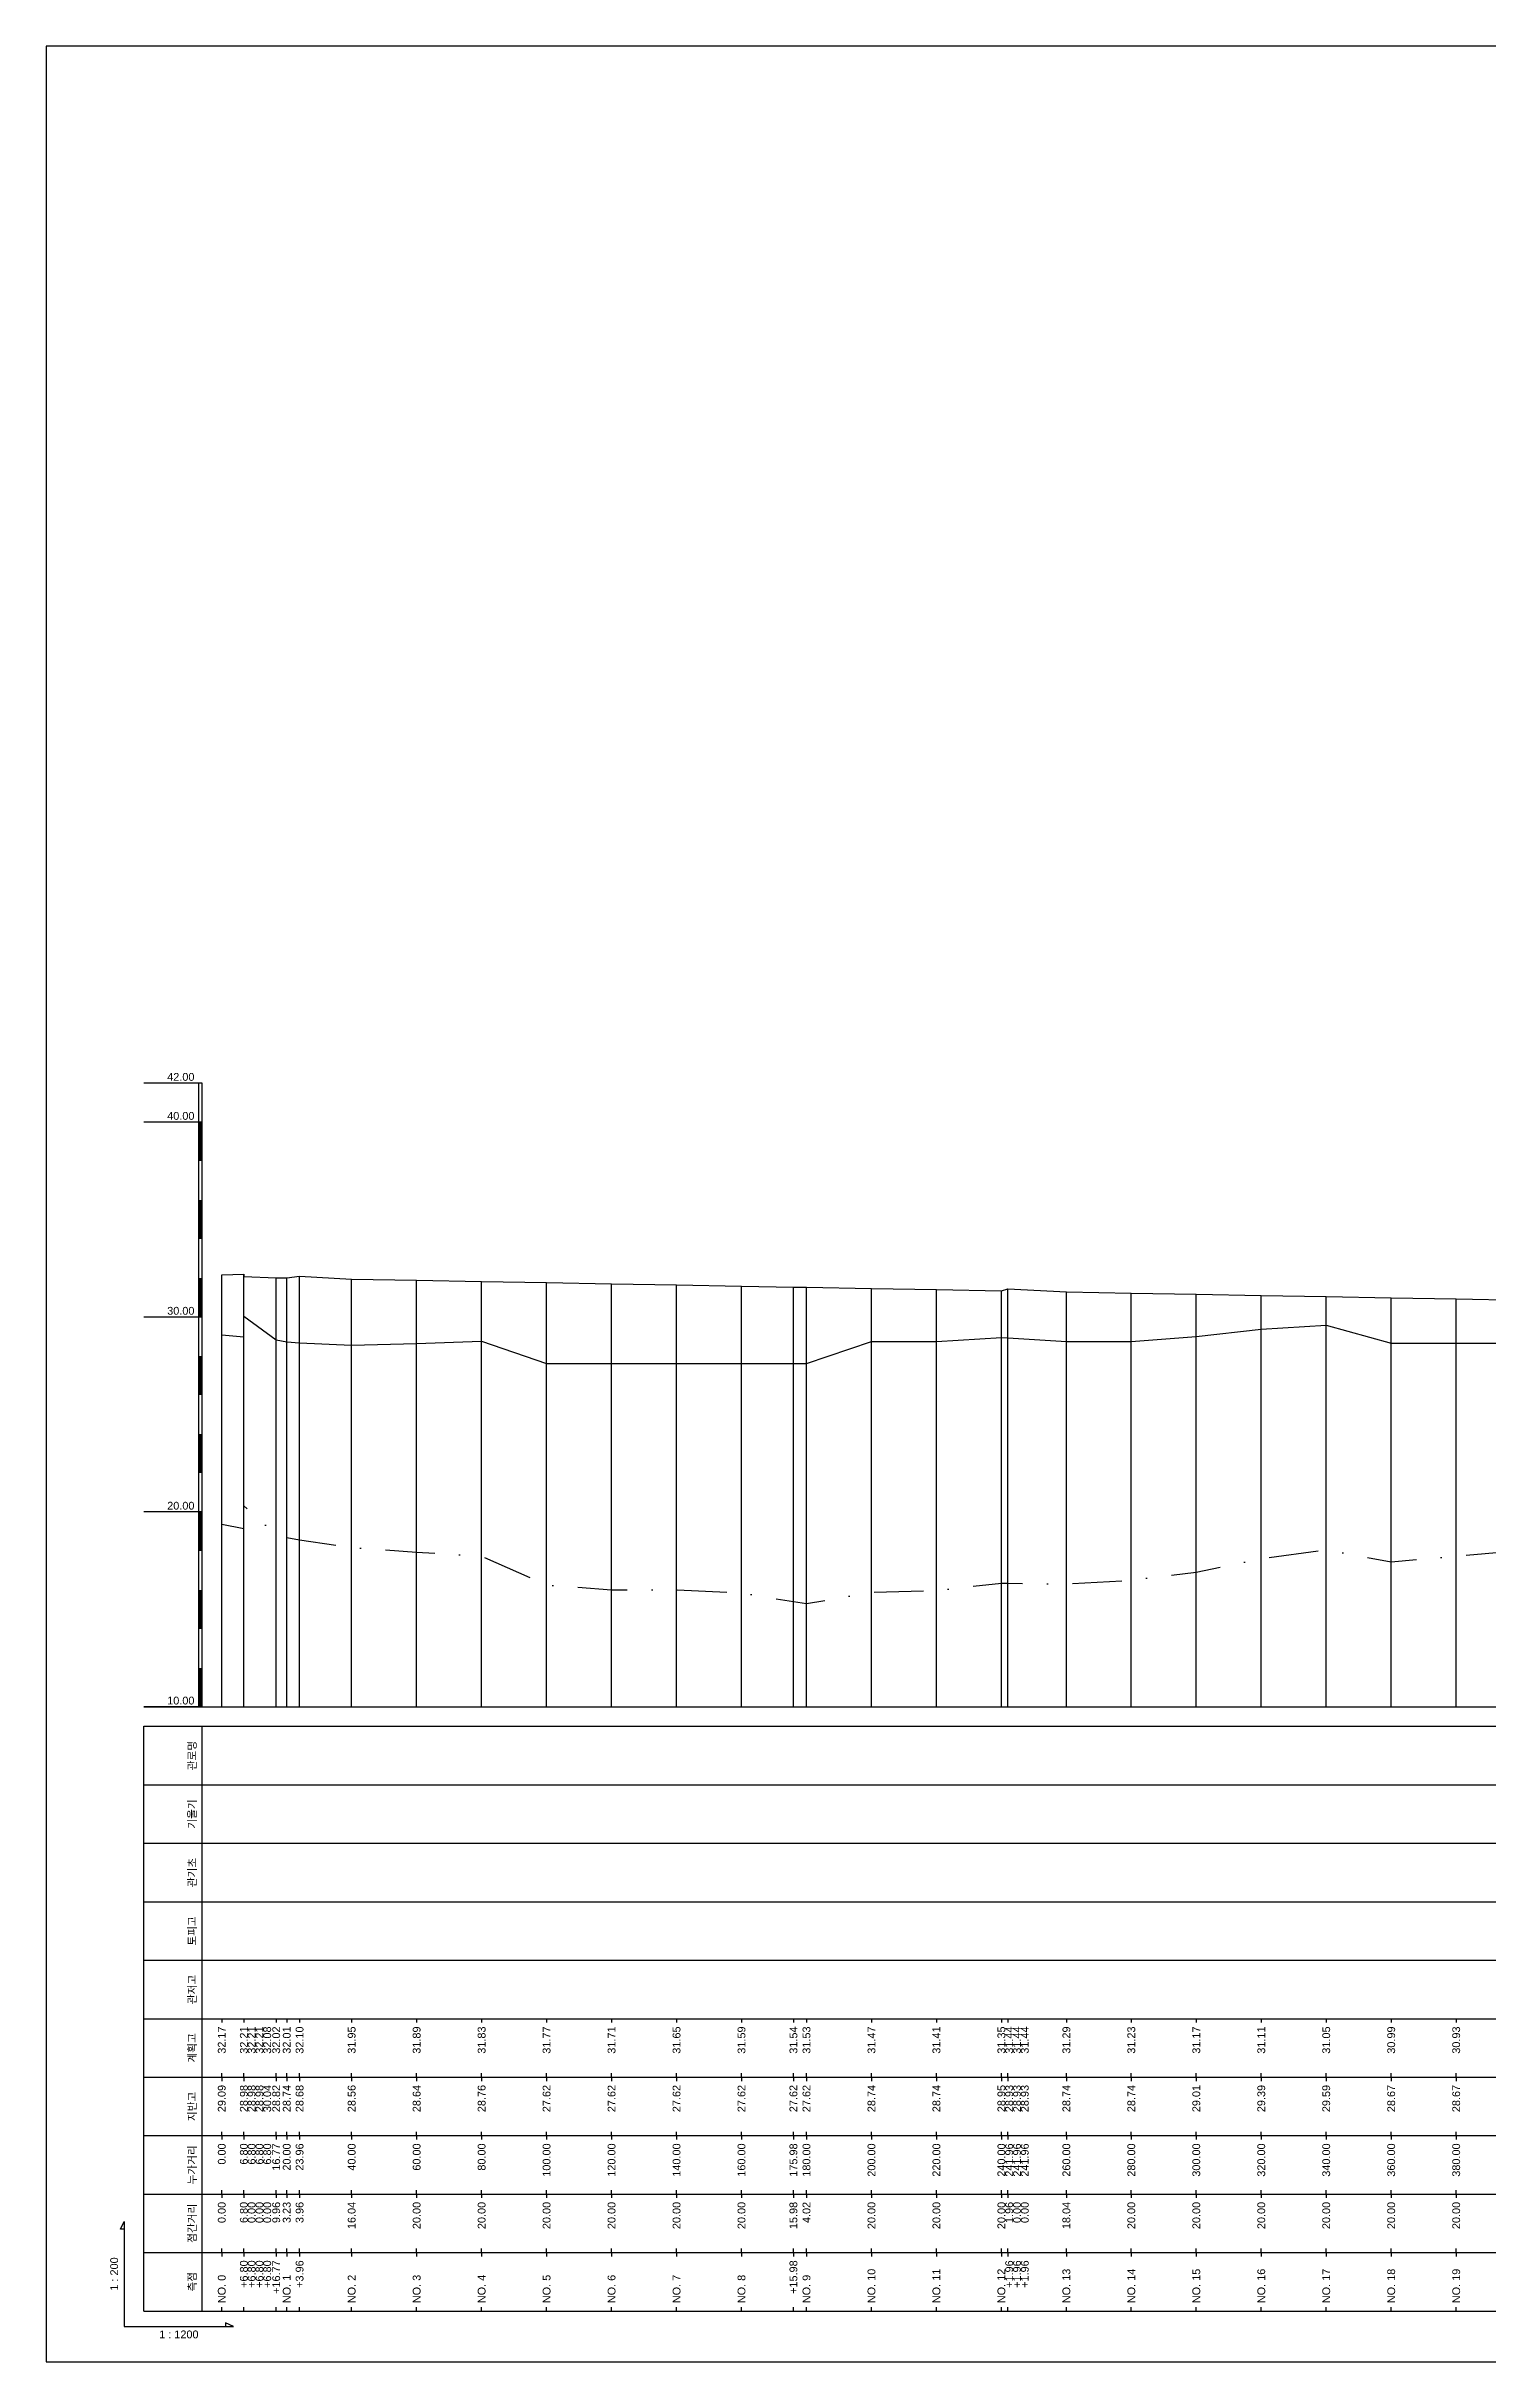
# Model space of a CAD drawing. Header units: millimetres. Extents: x -7351 to 135086, y 1419 to 5643.
# Drawn here: x 32086 to 32456, y 1419 to 2013 of the extents above; entities that cross this region are included whole.
import ezdxf
from ezdxf.enums import TextEntityAlignment as Align

# ---------------------------------------------------------------- set-up
doc = ezdxf.new("R2010")
doc.units = ezdxf.units.MM
doc.linetypes.add('DASHDOT', pattern=[25.4, 12.7, -6.35, 0, -6.35])
for name, color, linetype in [('KZ_종단_계획선', 1, 'Continuous'), ('KZ_종단_도각', 7, 'Continuous'), ('KZ_종단_수직선', 7, 'Continuous'), ('KZ_종단_암선1', 56, 'DASHDOT'), ('KZ_종단_지반선', 3, 'Continuous'), ('KZ_종단_테이블문자', 7, 'Continuous'), ('KZ_종단_테이블선', 7, 'Continuous'), ('KZ_종단_폴대', 7, 'Continuous')]:
    doc.layers.add(name, color=color, linetype=linetype)
doc.styles.get("Standard").update_dxf_attribs({"font": 'arial.ttf'})

msp = doc.modelspace()

# ---------------------------------------------------------------- linework, layer by layer
at = {"layer": 'KZ_종단_계획선'}
msp.add_lwpolyline([(32131.36, 1697.87), (32137.03, 1698.08), (32137.03, 1698.08), (32137.03, 1698.08), (32137.03, 1697.45), (32145.33, 1697.13), (32148.03, 1697.08), (32151.32, 1697.53), (32164.69, 1696.78), (32181.36, 1696.48), (32198.03, 1696.18), (32214.69, 1695.88), (32231.36, 1695.58), (32248.03, 1695.28), (32264.69, 1694.98), (32278.01, 1694.74), (32281.36, 1694.68), (32298.03, 1694.38), (32314.69, 1694.08), (32331.36, 1693.78), (32333, 1694.26), (32333, 1694.26), (32333, 1694.26), (32348.03, 1693.48), (32364.69, 1693.18), (32381.36, 1692.88), (32398.03, 1692.58), (32414.69, 1692.28), (32431.36, 1691.98), (32448.03, 1691.68), (32464.69, 1691.38)], dxfattribs=at)
at = {"layer": 'KZ_종단_도각'}
msp.add_lwpolyline([(32086.36, 1419.04), (32927.36, 1419.04), (32927.36, 2013.04), (32086.36, 2013.04)], close=True, dxfattribs=at)
at = {"layer": 'KZ_종단_수직선'}
for p, q in [((32131.36, 1587.04), (32131.36, 1697.87)), ((32137.03, 1587.04), (32137.03, 1698.08)), ((32137.03, 1587.04), (32137.03, 1698.08)), ((32137.03, 1587.04), (32137.03, 1698.08)), ((32137.03, 1587.04), (32137.03, 1697.45)), ((32145.33, 1587.04), (32145.33, 1697.13)), ((32148.03, 1587.04), (32148.03, 1697.08)), ((32151.33, 1587.04), (32151.33, 1697.53)), ((32164.69, 1587.04), (32164.69, 1696.78)), ((32181.36, 1587.04), (32181.36, 1696.48)), ((32198.03, 1587.04), (32198.03, 1696.18)), ((32214.69, 1587.04), (32214.69, 1695.88)), ((32231.36, 1587.04), (32231.36, 1695.58)), ((32248.03, 1587.04), (32248.03, 1695.28)), ((32264.69, 1587.04), (32264.69, 1694.98)), ((32278.01, 1587.04), (32278.01, 1694.74)), ((32281.36, 1587.04), (32281.36, 1694.68)), ((32298.03, 1587.04), (32298.03, 1694.38)), ((32314.69, 1587.04), (32314.69, 1694.08)), ((32331.36, 1587.04), (32331.36, 1693.78)), ((32332.99, 1587.04), (32332.99, 1694.26)), ((32332.99, 1587.04), (32332.99, 1694.26)), ((32332.99, 1587.04), (32332.99, 1694.26)), ((32348.03, 1587.04), (32348.03, 1693.48)), ((32364.69, 1587.04), (32364.69, 1693.18)), ((32381.36, 1587.04), (32381.36, 1692.88)), ((32398.03, 1587.04), (32398.03, 1692.58)), ((32414.69, 1587.04), (32414.69, 1692.28)), ((32431.36, 1587.04), (32431.36, 1691.98)), ((32448.03, 1587.04), (32448.03, 1691.68))]:
    msp.add_line(p, q, dxfattribs=at)
at = {"layer": 'KZ_종단_암선1', "flags": 128}
msp.add_lwpolyline([(32131.36, 1633.91), (32137.03, 1632.81), (32137.03, 1632.81), (32137.03, 1632.81), (32137.03, 1638.59), (32145.33, 1631.2), (32148.03, 1630.49), (32151.33, 1629.87), (32164.69, 1627.94), (32181.36, 1626.74), (32198.03, 1625.66), (32214.69, 1618.33), (32231.36, 1617.06), (32248.03, 1617.05), (32264.69, 1616.24), (32278.01, 1614.06), (32281.36, 1613.51), (32298.03, 1616.42), (32314.69, 1616.9), (32331.36, 1618.76), (32332.99, 1618.74), (32332.99, 1618.74), (32332.99, 1618.74), (32348.03, 1618.57), (32364.69, 1619.51), (32381.36, 1621.63), (32398.03, 1625.04), (32414.69, 1627.35), (32431.36, 1624.22), (32448.03, 1625.71), (32464.69, 1627.2), (32481.36, 1632.68), (32498.03, 1634.26), (32512.63, 1629.15), (32513.84, 1629.07), (32513.84, 1629.07), (32513.84, 1629.07), (32513.84, 1629.07), (32513.84, 1629.07), (32514.69, 1629.01), (32531.36, 1642.03), (32548.03, 1647.69), (32564.69, 1649.89), (32581.36, 1649.56), (32598.03, 1652.61), (32614.69, 1654.12), (32631.36, 1659.75), (32648.03, 1656.09), (32664.69, 1653.69), (32677.07, 1643.56), (32681.36, 1643.55), (32698.03, 1643.53), (32714.69, 1643.53), (32717.92, 1641.81), (32731.36, 1634.62), (32748.03, 1634.63), (32764.69, 1634.64), (32781.36, 1634.65), (32798.03, 1634.66), (32814.69, 1634.66), (32831.36, 1633.91), (32848.03, 1633.92), (32864.69, 1633.93), (32881.36, 1633.94), (32885.44, 1633.94), (32885.44, 1633.94), (32885.44, 1633.94), (32885.44, 1633.94), (32885.44, 1633.94), (32885.44, 1633.94), (32885.63, 1633.94)], dxfattribs=at)
at = {"layer": 'KZ_종단_지반선', "flags": 128}
msp.add_lwpolyline([(32131.36, 1682.49), (32137.03, 1681.95), (32137.03, 1681.95), (32137.03, 1681.95), (32137.03, 1687.23), (32145.33, 1681.16), (32148.03, 1680.72), (32151.33, 1680.42), (32164.69, 1679.81), (32181.36, 1680.26), (32198.03, 1680.83), (32214.69, 1675.14), (32231.36, 1675.14), (32248.03, 1675.14), (32264.69, 1675.14), (32278.01, 1675.14), (32281.36, 1675.14), (32298.03, 1680.74), (32314.69, 1680.74), (32331.36, 1681.8), (32332.99, 1681.7), (32332.99, 1681.7), (32332.99, 1681.7), (32348.03, 1680.74), (32364.69, 1680.74), (32381.36, 1682.08), (32398.03, 1683.97), (32414.69, 1684.98), (32431.36, 1680.37), (32448.03, 1680.37), (32464.69, 1680.37)], dxfattribs=at)
at = {"layer": 'KZ_종단_테이블선'}
for p, q in [((32111.36, 1587.04), (32890.63, 1587.04)), ((32111.36, 1567.04), (32111.36, 1582.04)), ((32111.36, 1582.04), (32890.63, 1582.04)), ((32126.36, 1567.04), (32126.36, 1582.04)), ((32111.36, 1552.04), (32111.36, 1567.04)), ((32111.36, 1567.04), (32890.63, 1567.04)), ((32126.36, 1552.04), (32126.36, 1567.04)), ((32111.36, 1537.04), (32111.36, 1552.04)), ((32111.36, 1552.04), (32890.63, 1552.04)), ((32126.36, 1537.04), (32126.36, 1552.04)), ((32111.36, 1522.04), (32111.36, 1537.04)), ((32111.36, 1537.04), (32890.63, 1537.04)), ((32126.36, 1522.04), (32126.36, 1537.04)), ((32111.36, 1507.04), (32111.36, 1522.04)), ((32111.36, 1522.04), (32890.63, 1522.04)), ((32126.36, 1507.04), (32126.36, 1522.04)), ((32111.36, 1492.04), (32111.36, 1507.04)), ((32111.36, 1507.04), (32890.63, 1507.04)), ((32126.36, 1492.04), (32126.36, 1507.04)), ((32131.36, 1507.04), (32131.36, 1506.04)), ((32137.03, 1507.04), (32137.03, 1506.04)), ((32137.03, 1507.04), (32137.03, 1506.04)), ((32137.03, 1507.04), (32137.03, 1506.04)), ((32137.03, 1507.04), (32137.03, 1506.04)), ((32145.33, 1507.04), (32145.33, 1506.04)), ((32148.03, 1507.04), (32148.03, 1506.04)), ((32151.33, 1507.04), (32151.33, 1506.04)), ((32164.69, 1507.04), (32164.69, 1506.04)), ((32181.36, 1507.04), (32181.36, 1506.04)), ((32198.03, 1507.04), (32198.03, 1506.04)), ((32214.69, 1507.04), (32214.69, 1506.04)), ((32231.36, 1507.04), (32231.36, 1506.04)), ((32248.03, 1507.04), (32248.03, 1506.04)), ((32264.69, 1507.04), (32264.69, 1506.04)), ((32278.01, 1507.04), (32278.01, 1506.04)), ((32281.36, 1507.04), (32281.36, 1506.04)), ((32298.03, 1507.04), (32298.03, 1506.04)), ((32314.69, 1507.04), (32314.69, 1506.04)), ((32331.36, 1507.04), (32331.36, 1506.04)), ((32332.99, 1507.04), (32332.99, 1506.04)), ((32332.99, 1507.04), (32332.99, 1506.04)), ((32332.99, 1507.04), (32332.99, 1506.04)), ((32348.03, 1507.04), (32348.03, 1506.04)), ((32364.69, 1507.04), (32364.69, 1506.04)), ((32381.36, 1507.04), (32381.36, 1506.04)), ((32398.03, 1507.04), (32398.03, 1506.04)), ((32414.69, 1507.04), (32414.69, 1506.04)), ((32431.36, 1507.04), (32431.36, 1506.04)), ((32448.03, 1507.04), (32448.03, 1506.04)), ((32111.36, 1477.04), (32111.36, 1492.04)), ((32111.36, 1492.04), (32890.63, 1492.04)), ((32126.36, 1477.04), (32126.36, 1492.04)), ((32131.36, 1492.04), (32131.36, 1493.04)), ((32131.36, 1492.04), (32131.36, 1491.04)), ((32137.03, 1492.04), (32137.03, 1493.04)), ((32137.03, 1492.04), (32137.03, 1493.04)), ((32137.03, 1492.04), (32137.03, 1493.04)), ((32137.03, 1492.04), (32137.03, 1493.04)), ((32137.03, 1492.04), (32137.03, 1491.04)), ((32137.03, 1492.04), (32137.03, 1491.04)), ((32137.03, 1492.04), (32137.03, 1491.04)), ((32137.03, 1492.04), (32137.03, 1491.04)), ((32145.33, 1492.04), (32145.33, 1493.04)), ((32145.33, 1492.04), (32145.33, 1491.04)), ((32148.03, 1492.04), (32148.03, 1493.04)), ((32148.03, 1492.04), (32148.03, 1491.04)), ((32151.33, 1492.04), (32151.33, 1493.04)), ((32151.33, 1492.04), (32151.33, 1491.04)), ((32164.69, 1492.04), (32164.69, 1493.04)), ((32164.69, 1492.04), (32164.69, 1491.04)), ((32181.36, 1492.04), (32181.36, 1493.04)), ((32181.36, 1492.04), (32181.36, 1491.04)), ((32198.03, 1492.04), (32198.03, 1493.04)), ((32198.03, 1492.04), (32198.03, 1491.04)), ((32214.69, 1492.04), (32214.69, 1493.04)), ((32214.69, 1492.04), (32214.69, 1491.04)), ((32231.36, 1492.04), (32231.36, 1493.04)), ((32231.36, 1492.04), (32231.36, 1491.04)), ((32248.03, 1492.04), (32248.03, 1493.04)), ((32248.03, 1492.04), (32248.03, 1491.04)), ((32264.69, 1492.04), (32264.69, 1493.04)), ((32264.69, 1492.04), (32264.69, 1491.04)), ((32278.01, 1492.04), (32278.01, 1493.04)), ((32278.01, 1492.04), (32278.01, 1491.04)), ((32281.36, 1492.04), (32281.36, 1493.04)), ((32281.36, 1492.04), (32281.36, 1491.04)), ((32298.03, 1492.04), (32298.03, 1493.04)), ((32298.03, 1492.04), (32298.03, 1491.04)), ((32314.69, 1492.04), (32314.69, 1493.04)), ((32314.69, 1492.04), (32314.69, 1491.04)), ((32331.36, 1492.04), (32331.36, 1493.04)), ((32331.36, 1492.04), (32331.36, 1491.04)), ((32332.99, 1492.04), (32332.99, 1493.04)), ((32332.99, 1492.04), (32332.99, 1493.04)), ((32332.99, 1492.04), (32332.99, 1493.04)), ((32332.99, 1492.04), (32332.99, 1491.04)), ((32332.99, 1492.04), (32332.99, 1491.04)), ((32332.99, 1492.04), (32332.99, 1491.04)), ((32348.03, 1492.04), (32348.03, 1493.04)), ((32348.03, 1492.04), (32348.03, 1491.04)), ((32364.69, 1492.04), (32364.69, 1493.04)), ((32364.69, 1492.04), (32364.69, 1491.04)), ((32381.36, 1492.04), (32381.36, 1493.04)), ((32381.36, 1492.04), (32381.36, 1491.04)), ((32398.03, 1492.04), (32398.03, 1493.04)), ((32398.03, 1492.04), (32398.03, 1491.04)), ((32414.69, 1492.04), (32414.69, 1493.04)), ((32414.69, 1492.04), (32414.69, 1491.04)), ((32431.36, 1492.04), (32431.36, 1493.04)), ((32431.36, 1492.04), (32431.36, 1491.04)), ((32448.03, 1492.04), (32448.03, 1493.04)), ((32448.03, 1492.04), (32448.03, 1491.04)), ((32111.36, 1462.04), (32111.36, 1477.04)), ((32111.36, 1477.04), (32890.63, 1477.04)), ((32126.36, 1462.04), (32126.36, 1477.04)), ((32131.36, 1477.04), (32131.36, 1478.04)), ((32131.36, 1477.04), (32131.36, 1476.04)), ((32137.03, 1477.04), (32137.03, 1478.04)), ((32137.03, 1477.04), (32137.03, 1478.04)), ((32137.03, 1477.04), (32137.03, 1478.04)), ((32137.03, 1477.04), (32137.03, 1478.04)), ((32137.03, 1477.04), (32137.03, 1476.04)), ((32137.03, 1477.04), (32137.03, 1476.04)), ((32137.03, 1477.04), (32137.03, 1476.04)), ((32137.03, 1477.04), (32137.03, 1476.04)), ((32145.33, 1477.04), (32145.33, 1478.04)), ((32145.33, 1477.04), (32145.33, 1476.04)), ((32148.03, 1477.04), (32148.03, 1478.04)), ((32148.03, 1477.04), (32148.03, 1476.04)), ((32151.33, 1477.04), (32151.33, 1478.04)), ((32151.33, 1477.04), (32151.33, 1476.04)), ((32164.69, 1477.04), (32164.69, 1478.04)), ((32164.69, 1477.04), (32164.69, 1476.04)), ((32181.36, 1477.04), (32181.36, 1478.04)), ((32181.36, 1477.04), (32181.36, 1476.04)), ((32198.03, 1477.04), (32198.03, 1478.04)), ((32198.03, 1477.04), (32198.03, 1476.04)), ((32214.69, 1477.04), (32214.69, 1478.04)), ((32214.69, 1477.04), (32214.69, 1476.04)), ((32231.36, 1477.04), (32231.36, 1478.04)), ((32231.36, 1477.04), (32231.36, 1476.04)), ((32248.03, 1477.04), (32248.03, 1478.04)), ((32248.03, 1477.04), (32248.03, 1476.04)), ((32264.69, 1477.04), (32264.69, 1478.04)), ((32264.69, 1477.04), (32264.69, 1476.04)), ((32278.01, 1477.04), (32278.01, 1478.04)), ((32278.01, 1477.04), (32278.01, 1476.04)), ((32281.36, 1477.04), (32281.36, 1478.04)), ((32281.36, 1477.04), (32281.36, 1476.04)), ((32298.03, 1477.04), (32298.03, 1478.04)), ((32298.03, 1477.04), (32298.03, 1476.04)), ((32314.69, 1477.04), (32314.69, 1478.04)), ((32314.69, 1477.04), (32314.69, 1476.04)), ((32331.36, 1477.04), (32331.36, 1478.04)), ((32331.36, 1477.04), (32331.36, 1476.04)), ((32332.99, 1477.04), (32332.99, 1478.04)), ((32332.99, 1477.04), (32332.99, 1478.04)), ((32332.99, 1477.04), (32332.99, 1478.04)), ((32332.99, 1477.04), (32332.99, 1476.04)), ((32332.99, 1477.04), (32332.99, 1476.04)), ((32332.99, 1477.04), (32332.99, 1476.04)), ((32348.03, 1477.04), (32348.03, 1478.04)), ((32348.03, 1477.04), (32348.03, 1476.04)), ((32364.69, 1477.04), (32364.69, 1478.04)), ((32364.69, 1477.04), (32364.69, 1476.04)), ((32381.36, 1477.04), (32381.36, 1478.04)), ((32381.36, 1477.04), (32381.36, 1476.04)), ((32398.03, 1477.04), (32398.03, 1478.04)), ((32398.03, 1477.04), (32398.03, 1476.04)), ((32414.69, 1477.04), (32414.69, 1478.04)), ((32414.69, 1477.04), (32414.69, 1476.04)), ((32431.36, 1477.04), (32431.36, 1478.04)), ((32431.36, 1477.04), (32431.36, 1476.04)), ((32448.03, 1477.04), (32448.03, 1478.04)), ((32448.03, 1477.04), (32448.03, 1476.04)), ((32111.36, 1447.04), (32111.36, 1462.04)), ((32111.36, 1462.04), (32890.63, 1462.04)), ((32126.36, 1447.04), (32126.36, 1462.04)), ((32131.36, 1462.04), (32131.36, 1463.04)), ((32131.36, 1462.04), (32131.36, 1461.04)), ((32137.03, 1462.04), (32137.03, 1463.04)), ((32137.03, 1462.04), (32137.03, 1463.04)), ((32137.03, 1462.04), (32137.03, 1463.04)), ((32137.03, 1462.04), (32137.03, 1463.04)), ((32137.03, 1462.04), (32137.03, 1461.04)), ((32137.03, 1462.04), (32137.03, 1461.04)), ((32137.03, 1462.04), (32137.03, 1461.04)), ((32137.03, 1462.04), (32137.03, 1461.04)), ((32145.33, 1462.04), (32145.33, 1463.04)), ((32145.33, 1462.04), (32145.33, 1461.04)), ((32148.03, 1462.04), (32148.03, 1463.04)), ((32148.03, 1462.04), (32148.03, 1461.04)), ((32151.33, 1462.04), (32151.33, 1463.04)), ((32151.33, 1462.04), (32151.33, 1461.04)), ((32164.69, 1462.04), (32164.69, 1463.04)), ((32164.69, 1462.04), (32164.69, 1461.04)), ((32181.36, 1462.04), (32181.36, 1463.04)), ((32181.36, 1462.04), (32181.36, 1461.04)), ((32198.03, 1462.04), (32198.03, 1463.04)), ((32198.03, 1462.04), (32198.03, 1461.04)), ((32214.69, 1462.04), (32214.69, 1463.04)), ((32214.69, 1462.04), (32214.69, 1461.04)), ((32231.36, 1462.04), (32231.36, 1463.04)), ((32231.36, 1462.04), (32231.36, 1461.04)), ((32248.03, 1462.04), (32248.03, 1463.04)), ((32248.03, 1462.04), (32248.03, 1461.04)), ((32264.69, 1462.04), (32264.69, 1463.04)), ((32264.69, 1462.04), (32264.69, 1461.04)), ((32278.01, 1462.04), (32278.01, 1463.04)), ((32278.01, 1462.04), (32278.01, 1461.04)), ((32281.36, 1462.04), (32281.36, 1463.04)), ((32281.36, 1462.04), (32281.36, 1461.04)), ((32298.03, 1462.04), (32298.03, 1463.04)), ((32298.03, 1462.04), (32298.03, 1461.04)), ((32314.69, 1462.04), (32314.69, 1463.04)), ((32314.69, 1462.04), (32314.69, 1461.04)), ((32331.36, 1462.04), (32331.36, 1463.04)), ((32331.36, 1462.04), (32331.36, 1461.04)), ((32332.99, 1462.04), (32332.99, 1463.04)), ((32332.99, 1462.04), (32332.99, 1463.04)), ((32332.99, 1462.04), (32332.99, 1463.04)), ((32332.99, 1462.04), (32332.99, 1461.04)), ((32332.99, 1462.04), (32332.99, 1461.04)), ((32332.99, 1462.04), (32332.99, 1461.04)), ((32348.03, 1462.04), (32348.03, 1463.04)), ((32348.03, 1462.04), (32348.03, 1461.04)), ((32364.69, 1462.04), (32364.69, 1463.04)), ((32364.69, 1462.04), (32364.69, 1461.04)), ((32381.36, 1462.04), (32381.36, 1463.04)), ((32381.36, 1462.04), (32381.36, 1461.04)), ((32398.03, 1462.04), (32398.03, 1463.04)), ((32398.03, 1462.04), (32398.03, 1461.04)), ((32414.69, 1462.04), (32414.69, 1463.04)), ((32414.69, 1462.04), (32414.69, 1461.04)), ((32431.36, 1462.04), (32431.36, 1463.04)), ((32431.36, 1462.04), (32431.36, 1461.04)), ((32448.03, 1462.04), (32448.03, 1463.04)), ((32448.03, 1462.04), (32448.03, 1461.04)), ((32111.36, 1432.04), (32111.36, 1447.04)), ((32111.36, 1447.04), (32890.63, 1447.04)), ((32126.36, 1432.04), (32126.36, 1447.04)), ((32131.36, 1447.04), (32131.36, 1448.04)), ((32131.36, 1447.04), (32131.36, 1446.04)), ((32137.03, 1447.04), (32137.03, 1448.04)), ((32137.03, 1447.04), (32137.03, 1448.04)), ((32137.03, 1447.04), (32137.03, 1448.04)), ((32137.03, 1447.04), (32137.03, 1448.04)), ((32137.03, 1447.04), (32137.03, 1446.04)), ((32137.03, 1447.04), (32137.03, 1446.04)), ((32137.03, 1447.04), (32137.03, 1446.04)), ((32137.03, 1447.04), (32137.03, 1446.04)), ((32145.33, 1447.04), (32145.33, 1448.04)), ((32145.33, 1447.04), (32145.33, 1446.04)), ((32148.03, 1447.04), (32148.03, 1448.04)), ((32148.03, 1447.04), (32148.03, 1446.04)), ((32151.33, 1447.04), (32151.33, 1448.04)), ((32151.33, 1447.04), (32151.33, 1446.04)), ((32164.69, 1447.04), (32164.69, 1448.04)), ((32164.69, 1447.04), (32164.69, 1446.04)), ((32181.36, 1447.04), (32181.36, 1448.04)), ((32181.36, 1447.04), (32181.36, 1446.04)), ((32198.03, 1447.04), (32198.03, 1448.04)), ((32198.03, 1447.04), (32198.03, 1446.04)), ((32214.69, 1447.04), (32214.69, 1448.04)), ((32214.69, 1447.04), (32214.69, 1446.04)), ((32231.36, 1447.04), (32231.36, 1448.04)), ((32231.36, 1447.04), (32231.36, 1446.04)), ((32248.03, 1447.04), (32248.03, 1448.04)), ((32248.03, 1447.04), (32248.03, 1446.04)), ((32264.69, 1447.04), (32264.69, 1448.04)), ((32264.69, 1447.04), (32264.69, 1446.04)), ((32278.01, 1447.04), (32278.01, 1448.04)), ((32278.01, 1447.04), (32278.01, 1446.04)), ((32281.36, 1447.04), (32281.36, 1448.04)), ((32281.36, 1447.04), (32281.36, 1446.04)), ((32298.03, 1447.04), (32298.03, 1448.04)), ((32298.03, 1447.04), (32298.03, 1446.04)), ((32314.69, 1447.04), (32314.69, 1448.04)), ((32314.69, 1447.04), (32314.69, 1446.04)), ((32331.36, 1447.04), (32331.36, 1448.04)), ((32331.36, 1447.04), (32331.36, 1446.04)), ((32332.99, 1447.04), (32332.99, 1448.04)), ((32332.99, 1447.04), (32332.99, 1448.04)), ((32332.99, 1447.04), (32332.99, 1448.04)), ((32332.99, 1447.04), (32332.99, 1446.04)), ((32332.99, 1447.04), (32332.99, 1446.04)), ((32332.99, 1447.04), (32332.99, 1446.04)), ((32348.03, 1447.04), (32348.03, 1448.04)), ((32348.03, 1447.04), (32348.03, 1446.04)), ((32364.69, 1447.04), (32364.69, 1448.04)), ((32364.69, 1447.04), (32364.69, 1446.04)), ((32381.36, 1447.04), (32381.36, 1448.04)), ((32381.36, 1447.04), (32381.36, 1446.04)), ((32398.03, 1447.04), (32398.03, 1448.04)), ((32398.03, 1447.04), (32398.03, 1446.04)), ((32414.69, 1447.04), (32414.69, 1448.04)), ((32414.69, 1447.04), (32414.69, 1446.04)), ((32431.36, 1447.04), (32431.36, 1448.04)), ((32431.36, 1447.04), (32431.36, 1446.04)), ((32448.03, 1447.04), (32448.03, 1448.04)), ((32448.03, 1447.04), (32448.03, 1446.04)), ((32111.36, 1432.04), (32890.63, 1432.04)), ((32131.36, 1432.04), (32131.36, 1433.04)), ((32137.03, 1432.04), (32137.03, 1433.04)), ((32137.03, 1432.04), (32137.03, 1433.04)), ((32137.03, 1432.04), (32137.03, 1433.04)), ((32137.03, 1432.04), (32137.03, 1433.04)), ((32145.33, 1432.04), (32145.33, 1433.04)), ((32148.03, 1432.04), (32148.03, 1433.04)), ((32151.33, 1432.04), (32151.33, 1433.04)), ((32164.69, 1432.04), (32164.69, 1433.04)), ((32181.36, 1432.04), (32181.36, 1433.04)), ((32198.03, 1432.04), (32198.03, 1433.04)), ((32214.69, 1432.04), (32214.69, 1433.04)), ((32231.36, 1432.04), (32231.36, 1433.04)), ((32248.03, 1432.04), (32248.03, 1433.04)), ((32264.69, 1432.04), (32264.69, 1433.04)), ((32278.01, 1432.04), (32278.01, 1433.04)), ((32281.36, 1432.04), (32281.36, 1433.04)), ((32298.03, 1432.04), (32298.03, 1433.04)), ((32314.69, 1432.04), (32314.69, 1433.04)), ((32331.36, 1432.04), (32331.36, 1433.04)), ((32332.99, 1432.04), (32332.99, 1433.04)), ((32332.99, 1432.04), (32332.99, 1433.04)), ((32332.99, 1432.04), (32332.99, 1433.04)), ((32348.03, 1432.04), (32348.03, 1433.04)), ((32364.69, 1432.04), (32364.69, 1433.04)), ((32381.36, 1432.04), (32381.36, 1433.04)), ((32398.03, 1432.04), (32398.03, 1433.04)), ((32414.69, 1432.04), (32414.69, 1433.04)), ((32431.36, 1432.04), (32431.36, 1433.04)), ((32448.03, 1432.04), (32448.03, 1433.04))]:
    msp.add_line(p, q, dxfattribs=at)
msp.add_lwpolyline([(32106.36, 1453.04), (32105.36, 1453.04), (32106.36, 1455.04), (32106.36, 1428.04), (32134.36, 1428.04), (32132.36, 1429.04), (32132.36, 1428.04)], dxfattribs=at)
at = {"layer": 'KZ_종단_폴대'}
for p, q in [((32126.36, 1747.04), (32111.36, 1747.04)), ((32126.36, 1737.04), (32111.36, 1737.04)), ((32126.36, 1687.04), (32111.36, 1687.04)), ((32126.36, 1637.04), (32111.36, 1637.04)), ((32126.36, 1587.04), (32111.36, 1587.04))]:
    msp.add_line(p, q, dxfattribs=at)
msp.add_lwpolyline([(32126.36, 1587.04), (32126.36, 1747.04), (32125.36, 1747.04), (32125.36, 1587.04), (32126.36, 1587.04)], dxfattribs=at)
for points in [[(32125.86, 1727.04, 1, 1, 0), (32125.86, 1737.04, 1, 1, 0)], [(32125.86, 1707.04, 1, 1, 0), (32125.86, 1717.04, 1, 1, 0)], [(32125.86, 1687.04, 1, 1, 0), (32125.86, 1697.04, 1, 1, 0)], [(32125.86, 1667.04, 1, 1, 0), (32125.86, 1677.04, 1, 1, 0)], [(32125.86, 1647.04, 1, 1, 0), (32125.86, 1657.04, 1, 1, 0)], [(32125.86, 1627.04, 1, 1, 0), (32125.86, 1637.04, 1, 1, 0)], [(32125.86, 1607.04, 1, 1, 0), (32125.86, 1617.04, 1, 1, 0)], [(32125.86, 1587.04, 1, 1, 0), (32125.86, 1597.04, 1, 1, 0)]]:
    msp.add_lwpolyline(points, format="xyseb", dxfattribs=at)

# ---------------------------------------------------------------- texts
at = {"layer": 'KZ_종단_테이블문자'}
for s, p in [('32.17', (32131.36, 1505.04)), ('32.21', (32137.03, 1505.04)), ('32.21', (32139.03, 1505.04)), ('32.21', (32141.03, 1505.04)), ('32.08', (32143.03, 1505.04)), ('32.02', (32145.33, 1505.04)), ('32.01', (32148.03, 1505.04)), ('32.10', (32151.33, 1505.04)), ('31.95', (32164.69, 1505.04)), ('31.89', (32181.36, 1505.04)), ('31.83', (32198.03, 1505.04)), ('31.77', (32214.69, 1505.04)), ('31.71', (32231.36, 1505.04)), ('31.65', (32248.03, 1505.04)), ('31.59', (32264.69, 1505.04)), ('31.54', (32278.01, 1505.04)), ('31.53', (32281.36, 1505.04)), ('31.47', (32298.03, 1505.04)), ('31.41', (32314.69, 1505.04)), ('31.35', (32331.36, 1505.04)), ('31.44', (32333.36, 1505.04)), ('31.44', (32335.36, 1505.04)), ('31.44', (32337.36, 1505.04)), ('31.29', (32348.03, 1505.04)), ('31.23', (32364.69, 1505.04)), ('31.17', (32381.36, 1505.04)), ('31.11', (32398.03, 1505.04)), ('31.05', (32414.69, 1505.04)), ('30.99', (32431.36, 1505.04)), ('30.93', (32448.03, 1505.04)), ('29.09', (32131.36, 1490.04)), ('28.98', (32137.03, 1490.04)), ('28.98', (32139.03, 1490.04)), ('28.98', (32141.03, 1490.04)), ('30.04', (32143.03, 1490.04)), ('28.82', (32145.33, 1490.04)), ('28.74', (32148.03, 1490.04)), ('28.68', (32151.33, 1490.04)), ('28.56', (32164.69, 1490.04)), ('28.64', (32181.36, 1490.04)), ('28.76', (32198.03, 1490.04)), ('27.62', (32214.69, 1490.04)), ('27.62', (32231.36, 1490.04)), ('27.62', (32248.03, 1490.04)), ('27.62', (32264.69, 1490.04)), ('27.62', (32278.01, 1490.04)), ('27.62', (32281.36, 1490.04)), ('28.74', (32298.03, 1490.04)), ('28.74', (32314.69, 1490.04)), ('28.95', (32331.36, 1490.04)), ('28.93', (32333.36, 1490.04)), ('28.93', (32335.36, 1490.04)), ('28.93', (32337.36, 1490.04)), ('28.74', (32348.03, 1490.04)), ('28.74', (32364.69, 1490.04)), ('29.01', (32381.36, 1490.04)), ('29.39', (32398.03, 1490.04)), ('29.59', (32414.69, 1490.04)), ('28.67', (32431.36, 1490.04)), ('28.67', (32448.03, 1490.04)), ('0.00', (32131.36, 1475.04)), ('6.80', (32137.03, 1475.04)), ('6.80', (32139.03, 1475.04)), ('6.80', (32141.03, 1475.04)), ('6.80', (32143.03, 1475.04)), ('16.77', (32145.33, 1475.04)), ('20.00', (32148.03, 1475.04)), ('23.96', (32151.33, 1475.04)), ('40.00', (32164.69, 1475.04)), ('60.00', (32181.36, 1475.04)), ('80.00', (32198.03, 1475.04)), ('100.00', (32214.69, 1475.04)), ('120.00', (32231.36, 1475.04)), ('140.00', (32248.03, 1475.04)), ('160.00', (32264.69, 1475.04)), ('175.98', (32278.01, 1475.04)), ('180.00', (32281.36, 1475.04)), ('200.00', (32298.03, 1475.04)), ('220.00', (32314.69, 1475.04)), ('240.00', (32331.36, 1475.04)), ('241.96', (32333.36, 1475.04)), ('241.96', (32335.36, 1475.04)), ('241.96', (32337.36, 1475.04)), ('260.00', (32348.03, 1475.04)), ('280.00', (32364.69, 1475.04)), ('300.00', (32381.36, 1475.04)), ('320.00', (32398.03, 1475.04)), ('340.00', (32414.69, 1475.04)), ('360.00', (32431.36, 1475.04)), ('380.00', (32448.03, 1475.04)), ('0.00', (32131.36, 1460.04)), ('6.80', (32137.03, 1460.04)), ('0.00', (32139.03, 1460.04)), ('0.00', (32141.03, 1460.04)), ('0.00', (32143.03, 1460.04)), ('9.96', (32145.33, 1460.04)), ('3.23', (32148.03, 1460.04)), ('3.96', (32151.33, 1460.04)), ('16.04', (32164.69, 1460.04)), ('20.00', (32181.36, 1460.04)), ('20.00', (32198.03, 1460.04)), ('20.00', (32214.69, 1460.04)), ('20.00', (32231.36, 1460.04)), ('20.00', (32248.03, 1460.04)), ('20.00', (32264.69, 1460.04)), ('15.98', (32278.01, 1460.04)), ('4.02', (32281.36, 1460.04)), ('20.00', (32298.03, 1460.04)), ('20.00', (32314.69, 1460.04)), ('20.00', (32331.36, 1460.04)), ('1.96', (32333.36, 1460.04)), ('0.00', (32335.36, 1460.04)), ('0.00', (32337.36, 1460.04)), ('18.04', (32348.03, 1460.04)), ('20.00', (32364.69, 1460.04)), ('20.00', (32381.36, 1460.04)), ('20.00', (32398.03, 1460.04)), ('20.00', (32414.69, 1460.04)), ('20.00', (32431.36, 1460.04)), ('20.00', (32448.03, 1460.04)), ('+6.80', (32137.03, 1445.04)), ('+6.80', (32139.03, 1445.04)), ('+6.80', (32141.03, 1445.04)), ('+6.80', (32143.03, 1445.04)), ('+16.77', (32145.33, 1445.04)), ('+3.96', (32151.33, 1445.04)), ('+15.98', (32278.01, 1445.04)), ('+1.96', (32333.36, 1445.04)), ('+1.96', (32335.36, 1445.04)), ('+1.96', (32337.36, 1445.04))]:
    msp.add_text(s, height=2, rotation=90, dxfattribs=at).set_placement(p, align=Align.MIDDLE_RIGHT)
for s, p in [('NO. 0', (32131.36, 1434.04)), ('NO. 1', (32148.03, 1434.04)), ('NO. 2', (32164.69, 1434.04)), ('NO. 3', (32181.36, 1434.04)), ('NO. 4', (32198.03, 1434.04)), ('NO. 5', (32214.69, 1434.04)), ('NO. 6', (32231.36, 1434.04)), ('NO. 7', (32248.03, 1434.04)), ('NO. 8', (32264.69, 1434.04)), ('NO. 9', (32281.36, 1434.04)), ('NO. 10', (32298.03, 1434.04)), ('NO. 11', (32314.69, 1434.04)), ('NO. 12', (32331.36, 1434.04)), ('NO. 13', (32348.03, 1434.04)), ('NO. 14', (32364.69, 1434.04)), ('NO. 15', (32381.36, 1434.04)), ('NO. 16', (32398.03, 1434.04)), ('NO. 17', (32414.69, 1434.04)), ('NO. 18', (32431.36, 1434.04)), ('NO. 19', (32448.03, 1434.04))]:
    msp.add_text(s, height=2, rotation=90, dxfattribs=at).set_placement(p, align=Align.MIDDLE_LEFT)
at = {"layer": 'KZ_종단_테이블선'}
for s, p in [('관로명', (32125.36, 1574.54)), ('기울기', (32125.36, 1559.54)), ('관기초', (32125.36, 1544.54)), ('토피고', (32125.36, 1529.54)), ('관저고', (32125.36, 1514.54)), ('계획고', (32125.36, 1499.54)), ('지반고', (32125.36, 1484.54)), ('누가거리', (32125.36, 1469.54)), ('점간거리', (32125.36, 1454.54)), ('1 : 200', (32105.36, 1441.54)), ('측점', (32125.36, 1439.54))]:
    msp.add_text(s, height=2, rotation=90, dxfattribs=at).set_placement(p, align=Align.BOTTOM_CENTER)
msp.add_text('1 : 1200', height=2, dxfattribs=at).set_placement((32120.36, 1427.04), align=Align.TOP_CENTER)
at = {"layer": 'KZ_종단_폴대'}
for s, p in [('42.00', (32124.36, 1747.04)), ('40.00', (32124.36, 1737.04)), ('30.00', (32124.36, 1687.04)), ('20.00', (32124.36, 1637.04)), ('10.00', (32124.36, 1587.04))]:
    msp.add_text(s, height=2, dxfattribs=at).set_placement(p, align=Align.BOTTOM_RIGHT)

doc.saveas('drawing.dxf')
